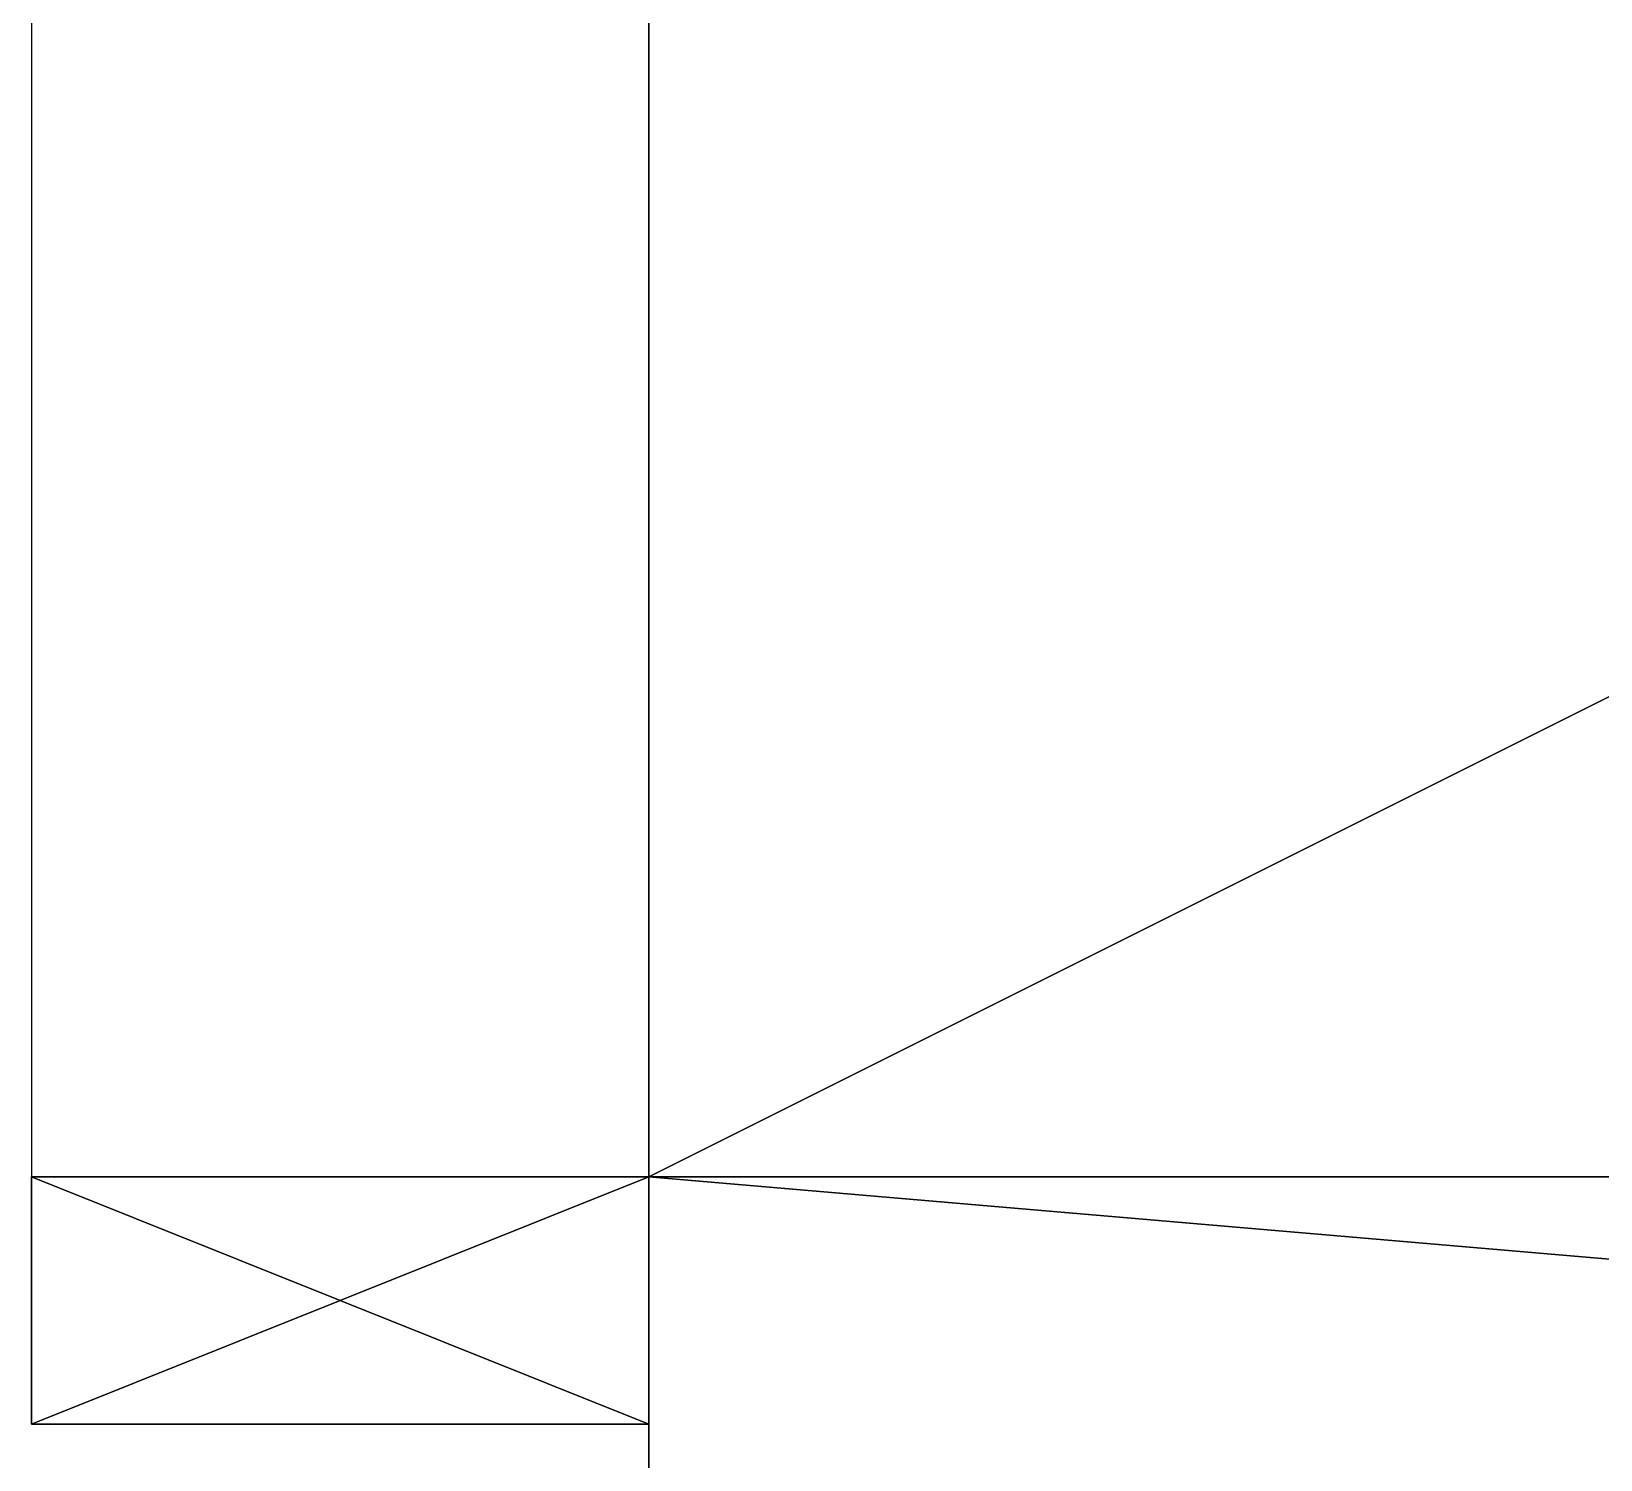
# Model space of a CAD drawing. Header units: millimetres. Extents: x 792 to 981, y 271 to 417.
# Drawn here: x 875.17 to 887.88, y 304.35 to 315.91 of the extents above; entities that cross this region are included whole.
import ezdxf

# ---------------------------------------------------------------- set-up
doc = ezdxf.new("R2010")
doc.units = ezdxf.units.MM

# ---------------------------------------------------------------- blocks, each defined once
blk = doc.blocks.new('Component')
for p, q in [((0, 20, 6), (0, 20, 26.5)), ((0, 20, 6), (0, 12.5, 6)), ((41, 20, 6), (0, 20, 6)), ((0, 20, 2.488), (0, 20, 6)), ((-5, 12.5, 4), (-5, 12.5, 6)), ((-5, 7.5, 4), (-5, 12.5, 4)), ((-5, 12.5, 6), (-5, 7.5, 6)), ((0, 12.5, 4), (-5, 12.5, 4)), ((0, 12.5, 6), (-5, 12.5, 6)), ((0, 12.5, 4), (0, 12.5, 6)), ((0, 7.5, 4), (0, 12.5, 4)), ((0, 12.5, 6), (0, 7.5, 6)), ((-5, 7.5, 6), (-5, 7.5, 4)), ((0, 7.5, 4), (-5, 7.5, 4)), ((0, 7.5, 6), (-5, 7.5, 6)), ((0, 7.5, 6), (0, 7.5, 4)), ((0, 7.5, 6), (0, 0, 6)), ((0, 0, 6), (0, 0, 26.5)), ((0, 0, 6), (41, 0, 6)), ((0, 0, 2.488), (0, 0, 6))]:
    blk.add_line(p, q)
mesh = blk.add_polyface()
corners = [(0, 20, 26.5), (41, 20, 6), (0, 20, 6), (41, 20, 26.5)]
mesh.append_faces([[corners[k] for k in face] for face in [(0, 1, 2), (1, 0, 3)]], dxfattribs={"vtx0": -1})
mesh = blk.add_polyface()
corners = [(0, 20, 26.5), (0, 0, 6), (0, 0, 26.5), (0, 7.5, 6), (0, 12.5, 6), (0, 20, 6)]
mesh.append_faces([[corners[k] for k in face] for face in [(0, 1, 2), (4, 0, 5)]], dxfattribs={"vtx0": -1})
mesh.append_faces([[corners[k] for k in face] for face in [(1, 0, 3), (3, 0, 4)]], dxfattribs={"vtx0": -1, "vtx1": -1})
mesh = blk.add_polyface()
corners = [(41, 0, 6), (0, 7.5, 6), (0, 0, 6), (0, 12.5, 6), (0, 20, 6), (41, 20, 6)]
mesh.append_faces([[corners[k] for k in face] for face in [(0, 1, 2), (4, 0, 5)]], dxfattribs={"vtx0": -1})
mesh.append_faces([[corners[k] for k in face] for face in [(1, 0, 3), (3, 0, 4)]], dxfattribs={"vtx0": -1, "vtx1": -1})
mesh = blk.add_polyface()
corners = [(0, 20, 6), (41, 20, 2.488), (0, 20, 2.488), (41, 20, 6)]
mesh.append_faces([[corners[k] for k in face] for face in [(0, 1, 2), (1, 0, 3)]], dxfattribs={"vtx0": -1})
mesh = blk.add_polyface()
corners = [(0, 20, 6), (0, 12.5, 4), (0, 12.5, 6), (0, 7.5, 6), (0, 0, 2.488), (0, 0, 6), (0, 7.5, 4), (0, 20, 2.488)]
mesh.append_faces([[corners[k] for k in face] for face in [(0, 1, 2), (3, 4, 5)]], dxfattribs={"vtx0": -1})
mesh.append_faces([[corners[k] for k in face] for face in [(4, 6, 7), (7, 1, 0)]], dxfattribs={"vtx0": -1, "vtx1": -1})
mesh.append_faces([[corners[k] for k in face] for face in [(4, 3, 6), (7, 6, 1)]], dxfattribs={"vtx0": -1, "vtx2": -1})
mesh = blk.add_polyface()
corners = [(-5, 12.5, 6), (-5, 7.5, 4), (-5, 7.5, 6), (-5, 12.5, 4)]
mesh.append_faces([[corners[k] for k in face] for face in [(0, 1, 2), (1, 0, 3)]], dxfattribs={"vtx0": -1})
mesh = blk.add_polyface()
corners = [(-5, 12.5, 6), (0, 12.5, 4), (-5, 12.5, 4), (0, 12.5, 6)]
mesh.append_faces([[corners[k] for k in face] for face in [(0, 1, 2), (1, 0, 3)]], dxfattribs={"vtx0": -1})
mesh = blk.add_polyface()
corners = [(0, 12.5, 4), (-5, 7.5, 4), (-5, 12.5, 4), (0, 7.5, 4)]
mesh.append_faces([[corners[k] for k in face] for face in [(0, 1, 2), (1, 0, 3)]], dxfattribs={"vtx0": -1})
mesh = blk.add_polyface()
corners = [(0, 7.5, 6), (-5, 12.5, 6), (-5, 7.5, 6), (0, 12.5, 6)]
mesh.append_faces([[corners[k] for k in face] for face in [(0, 1, 2), (1, 0, 3)]], dxfattribs={"vtx0": -1})
mesh = blk.add_polyface()
corners = [(0, 7.5, 6), (-5, 7.5, 4), (0, 7.5, 4), (-5, 7.5, 6)]
mesh.append_faces([[corners[k] for k in face] for face in [(0, 1, 2), (1, 0, 3)]], dxfattribs={"vtx0": -1})
mesh = blk.add_polyface()
corners = [(41, 0, 26.5), (0, 0, 6), (41, 0, 6), (0, 0, 26.5)]
mesh.append_faces([[corners[k] for k in face] for face in [(0, 1, 2), (1, 0, 3)]], dxfattribs={"vtx0": -1})
mesh = blk.add_polyface()
corners = [(41, 0, 6), (0, 0, 2.488), (41, 0, 2.488), (0, 0, 6)]
mesh.append_faces([[corners[k] for k in face] for face in [(0, 1, 2), (1, 0, 3)]], dxfattribs={"vtx0": -1})

msp = doc.modelspace()

# ---------------------------------------------------------------- linework, layer by layer
for p, q in [((875.173, 327.134, 5), (875.173, 304.634, 5)), ((875.173, 308.634), (875.173, 306.634))]:
    msp.add_line(p, q)

# ---------------------------------------------------------------- block references
at = {"extrusion": (0, 1, -1.83697e-16), "rotation": 180}
msp.add_blockref('Component', (-880.173, 25, 300.634), dxfattribs=at)

doc.saveas('drawing.dxf')
